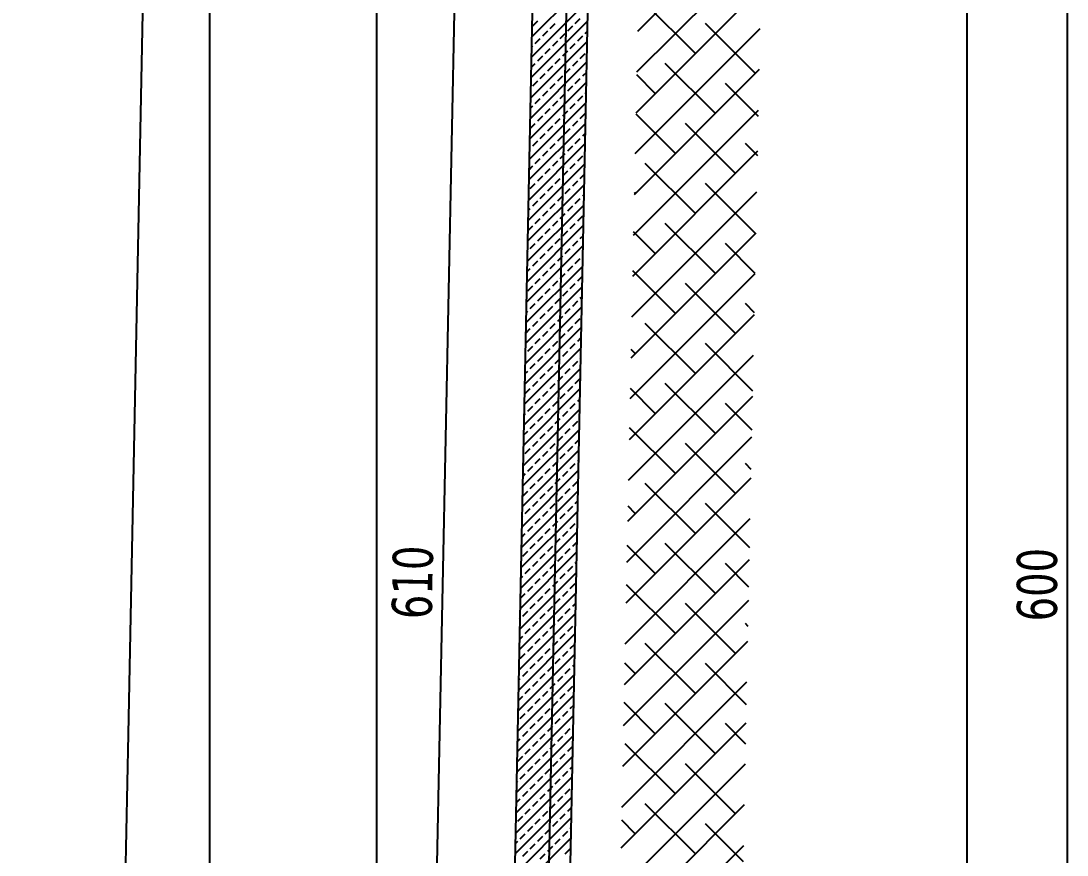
# Model space of a CAD drawing. Header units: millimetres. Extents: x 43168.9 to 43194.6, y -25545.1 to -25543.4.
# Drawn here: x 43169.8989 to 43169.9929, y -25544.3082 to -25544.2333 of the extents above; entities that cross this region are included whole.
import ezdxf

# ---------------------------------------------------------------- set-up
doc = ezdxf.new("R2010")
doc.units = ezdxf.units.MM
doc.header["$LTSCALE"] = 200
doc.linetypes.add('DASHDOT', pattern=[1, 0.5, -0.25, 0, -0.25])
doc.linetypes.add('DASHDOT2', pattern=[0.5, 0.25, -0.125, 0, -0.125])
for name, color, linetype in [('aks_sgh', 5, 'DASHDOT2'), ('kolon-b.a_sgh', 6, 'Continuous'), ('olcuaks_sgh', 41, 'Continuous'), ('olcuic_sgh', 183, 'Continuous'), ('tarama-betonarme_sgh', 223, 'Continuous'), ('tarama-zemin_sgh', 197, 'Continuous'), ('yapi-yaklasma_sgh', 41, 'DASHDOT')]:
    doc.layers.add(name, color=color, linetype=linetype)
doc.styles.add('dim', font='VERDANA.TTF', dxfattribs={"width": 0.7})

msp = doc.modelspace()

# ---------------------------------------------------------------- linework, layer by layer
at = {"layer": 'aks_sgh'}
for p, q in [((43169.930879, -25543.740919), (43169.930879, -25544.789919)), ((43169.983879, -25543.740919), (43169.983879, -25544.789919)), ((43169.953621, -25543.95248), (43169.937003, -25544.765813))]:
    msp.add_line(p, q, dxfattribs=at)
at = {"layer": 'kolon-b.a_sgh'}
for p, q in [((43169.947464, -25544.350021), (43169.95015, -25544.218021)), ((43169.945049, -25544.222918), (43169.942567, -25544.34492))]:
    msp.add_line(p, q, dxfattribs=at)
at = {"layer": 'olcuaks_sgh'}
msp.add_line((43169.99288, -25544.223669), (43169.99288, -25544.344169), dxfattribs=at)
at = {"layer": 'olcuic_sgh'}
for p, q in [((43169.91588, -25544.109669), (43169.91588, -25544.763132)), ((43169.938042, -25544.222526), (43169.93555, -25544.345))]:
    msp.add_line(p, q, dxfattribs=at)
at = {"layer": 'tarama-betonarme_sgh'}
for p, q in [((43169.944808, -25544.234764), (43169.949913, -25544.229659)), ((43169.944771, -25544.236597), (43169.949876, -25544.231492)), ((43169.944734, -25544.23843), (43169.949839, -25544.233326)), ((43169.944906, -25544.233768), (43169.945355, -25544.233319)), ((43169.948723, -25544.233543), (43169.949172, -25544.233094)), ((43169.945804, -25544.234666), (43169.946253, -25544.234217)), ((43169.946478, -25544.233992), (43169.946927, -25544.233543)), ((43169.947376, -25544.23489), (43169.947825, -25544.234441)), ((43169.948049, -25544.234217), (43169.948498, -25544.233768)), ((43169.949621, -25544.234441), (43169.94982, -25544.234242)), ((43169.944696, -25544.240264), (43169.949801, -25544.235159)), ((43169.945131, -25544.235339), (43169.94558, -25544.23489)), ((43169.946702, -25544.235564), (43169.947151, -25544.235115)), ((43169.948274, -25544.235788), (43169.948723, -25544.235339)), ((43169.948947, -25544.235115), (43169.949396, -25544.234666)), ((43169.94479, -25544.23568), (43169.944906, -25544.235564)), ((43169.946029, -25544.236237), (43169.946478, -25544.235788)), ((43169.9476, -25544.236462), (43169.948049, -25544.236013)), ((43169.949172, -25544.236686), (43169.949621, -25544.236237)), ((43169.944659, -25544.242097), (43169.949764, -25544.236992)), ((43169.944752, -25544.237514), (43169.945131, -25544.237135)), ((43169.945355, -25544.236911), (43169.945804, -25544.236462)), ((43169.946927, -25544.237135), (43169.947376, -25544.236686)), ((43169.948498, -25544.23736), (43169.948947, -25544.236911)), ((43169.94558, -25544.238482), (43169.946029, -25544.238033)), ((43169.946253, -25544.237809), (43169.946702, -25544.23736)), ((43169.947825, -25544.238033), (43169.948274, -25544.237584)), ((43169.949396, -25544.238258), (43169.949745, -25544.237909)), ((43169.944622, -25544.243931), (43169.949727, -25544.238826)), ((43169.944906, -25544.239156), (43169.945355, -25544.238707)), ((43169.946478, -25544.23938), (43169.946927, -25544.238931)), ((43169.947151, -25544.238707), (43169.9476, -25544.238258)), ((43169.948723, -25544.238931), (43169.949172, -25544.238482)), ((43169.945804, -25544.240054), (43169.946253, -25544.239605)), ((43169.947376, -25544.240278), (43169.947825, -25544.239829)), ((43169.948049, -25544.239605), (43169.948498, -25544.239156)), ((43169.948947, -25544.240503), (43169.949396, -25544.240054)), ((43169.949621, -25544.239829), (43169.949708, -25544.239742)), ((43169.944585, -25544.245764), (43169.949689, -25544.240659)), ((43169.944678, -25544.24118), (43169.944906, -25544.240952)), ((43169.945131, -25544.240727), (43169.94558, -25544.240278)), ((43169.946702, -25544.240952), (43169.947151, -25544.240503)), ((43169.948274, -25544.241176), (43169.948723, -25544.240727)), ((43169.945355, -25544.242299), (43169.945804, -25544.24185)), ((43169.946029, -25544.241626), (43169.946478, -25544.241176)), ((43169.9476, -25544.24185), (43169.948049, -25544.241401)), ((43169.949172, -25544.242075), (43169.949621, -25544.241626)), ((43169.944547, -25544.247597), (43169.949652, -25544.242492)), ((43169.944682, -25544.242973), (43169.945131, -25544.242524)), ((43169.946253, -25544.243197), (43169.946702, -25544.242748)), ((43169.946927, -25544.242524), (43169.947376, -25544.242075)), ((43169.948498, -25544.242748), (43169.948947, -25544.242299)), ((43169.94558, -25544.243871), (43169.946029, -25544.243422)), ((43169.947151, -25544.244095), (43169.9476, -25544.243646)), ((43169.947825, -25544.243422), (43169.948274, -25544.242973)), ((43169.949396, -25544.243646), (43169.949634, -25544.243409)), ((43169.94451, -25544.249431), (43169.949615, -25544.244326)), ((43169.944603, -25544.244847), (43169.944682, -25544.244769)), ((43169.944906, -25544.244544), (43169.945355, -25544.244095)), ((43169.946478, -25544.244769), (43169.946927, -25544.24432)), ((43169.948049, -25544.244993), (43169.948498, -25544.244544)), ((43169.948723, -25544.24432), (43169.949172, -25544.243871)), ((43169.945131, -25544.246116), (43169.94558, -25544.245667)), ((43169.945804, -25544.245442), (43169.946253, -25544.244993)), ((43169.947376, -25544.245667), (43169.947825, -25544.245218)), ((43169.948947, -25544.245891), (43169.949396, -25544.245442)), ((43169.944473, -25544.251264), (43169.949578, -25544.246159)), ((43169.944566, -25544.246681), (43169.944906, -25544.24634)), ((43169.946029, -25544.247014), (43169.946478, -25544.246565)), ((43169.946702, -25544.24634), (43169.947151, -25544.245891)), ((43169.948274, -25544.246565), (43169.948723, -25544.246116)), ((43169.945355, -25544.247687), (43169.945804, -25544.247238)), ((43169.946927, -25544.247912), (43169.947376, -25544.247463)), ((43169.9476, -25544.247238), (43169.948049, -25544.246789)), ((43169.949172, -25544.247463), (43169.949559, -25544.247076)), ((43169.944435, -25544.253097), (43169.94954, -25544.247992)), ((43169.944682, -25544.248361), (43169.945131, -25544.247912)), ((43169.946253, -25544.248585), (43169.946702, -25544.248136)), ((43169.947825, -25544.24881), (43169.948274, -25544.248361)), ((43169.948498, -25544.248136), (43169.948947, -25544.247687)), ((43169.944906, -25544.249932), (43169.945355, -25544.249483)), ((43169.94558, -25544.249259), (43169.946029, -25544.24881)), ((43169.947151, -25544.249483), (43169.9476, -25544.249034)), ((43169.948723, -25544.249708), (43169.949172, -25544.249259)), ((43169.949396, -25544.249034), (43169.949522, -25544.248909)), ((43169.944398, -25544.254931), (43169.949503, -25544.249826)), ((43169.944491, -25544.250347), (43169.944682, -25544.250157)), ((43169.945804, -25544.25083), (43169.946253, -25544.250381)), ((43169.946478, -25544.250157), (43169.946927, -25544.249708)), ((43169.948049, -25544.250381), (43169.948498, -25544.249932)), ((43169.945131, -25544.251504), (43169.94558, -25544.251055)), ((43169.946702, -25544.251728), (43169.947151, -25544.251279)), ((43169.947376, -25544.251055), (43169.947825, -25544.250606)), ((43169.948947, -25544.251279), (43169.949396, -25544.25083)), ((43169.944361, -25544.256764), (43169.949466, -25544.251659)), ((43169.944457, -25544.252177), (43169.944906, -25544.251728)), ((43169.946029, -25544.252402), (43169.946478, -25544.251953)), ((43169.9476, -25544.252626), (43169.948049, -25544.252177)), ((43169.948274, -25544.251953), (43169.948723, -25544.251504)), ((43169.945355, -25544.253075), (43169.945804, -25544.252626)), ((43169.946927, -25544.2533), (43169.947376, -25544.252851)), ((43169.948498, -25544.253524), (43169.948947, -25544.253075)), ((43169.949172, -25544.252851), (43169.949447, -25544.252576)), ((43169.944323, -25544.258597), (43169.949428, -25544.253492)), ((43169.944417, -25544.254014), (43169.944457, -25544.253973)), ((43169.944682, -25544.253749), (43169.945131, -25544.2533)), ((43169.946253, -25544.253973), (43169.946702, -25544.253524)), ((43169.947825, -25544.254198), (43169.948274, -25544.253749)), ((43169.944906, -25544.25532), (43169.945355, -25544.254871)), ((43169.94558, -25544.254647), (43169.946029, -25544.254198)), ((43169.946478, -25544.255545), (43169.946927, -25544.255096)), ((43169.947151, -25544.254871), (43169.9476, -25544.254422)), ((43169.948723, -25544.255096), (43169.949172, -25544.254647)), ((43169.949396, -25544.254422), (43169.94941, -25544.254409)), ((43169.944286, -25544.260431), (43169.949391, -25544.255326)), ((43169.944379, -25544.255847), (43169.944682, -25544.255545)), ((43169.945804, -25544.256218), (43169.946253, -25544.255769)), ((43169.947376, -25544.256443), (43169.947825, -25544.255994)), ((43169.948049, -25544.255769), (43169.948498, -25544.25532)), ((43169.945131, -25544.256892), (43169.94558, -25544.256443)), ((43169.946702, -25544.257116), (43169.947151, -25544.256667)), ((43169.948274, -25544.257341), (43169.948723, -25544.256892)), ((43169.948947, -25544.256667), (43169.949372, -25544.256243)), ((43169.944249, -25544.262264), (43169.949354, -25544.257159)), ((43169.944457, -25544.257565), (43169.944906, -25544.257116)), ((43169.946029, -25544.25779), (43169.946478, -25544.257341)), ((43169.9476, -25544.258014), (43169.948049, -25544.257565)), ((43169.944682, -25544.259137), (43169.945131, -25544.258688)), ((43169.945355, -25544.258463), (43169.945804, -25544.258014)), ((43169.946927, -25544.258688), (43169.947376, -25544.258239)), ((43169.948498, -25544.258913), (43169.948947, -25544.258463)), ((43169.949172, -25544.258239), (43169.949335, -25544.258076)), ((43169.944212, -25544.264097), (43169.949316, -25544.258993)), ((43169.944305, -25544.259514), (43169.944457, -25544.259362)), ((43169.94558, -25544.260035), (43169.946029, -25544.259586)), ((43169.946253, -25544.259362), (43169.946702, -25544.258913)), ((43169.947151, -25544.26026), (43169.9476, -25544.259811)), ((43169.947825, -25544.259586), (43169.948274, -25544.259137)), ((43169.944906, -25544.260709), (43169.945355, -25544.26026)), ((43169.946478, -25544.260933), (43169.946927, -25544.260484)), ((43169.948049, -25544.261158), (43169.948498, -25544.260709)), ((43169.948723, -25544.260484), (43169.949172, -25544.260035)), ((43169.944174, -25544.265931), (43169.949279, -25544.260826)), ((43169.944267, -25544.261347), (43169.944682, -25544.260933)), ((43169.945804, -25544.261607), (43169.946253, -25544.261158)), ((43169.947376, -25544.261831), (43169.947825, -25544.261382)), ((43169.944457, -25544.262954), (43169.944906, -25544.262505)), ((43169.945131, -25544.26228), (43169.94558, -25544.261831)), ((43169.946702, -25544.262505), (43169.947151, -25544.262056)), ((43169.948274, -25544.262729), (43169.948723, -25544.26228)), ((43169.948947, -25544.262056), (43169.94926, -25544.261743)), ((43169.944137, -25544.267764), (43169.949242, -25544.262659)), ((43169.94423, -25544.263181), (43169.944233, -25544.263178)), ((43169.945355, -25544.263852), (43169.945804, -25544.263403)), ((43169.946029, -25544.263178), (43169.946478, -25544.262729)), ((43169.9476, -25544.263403), (43169.948049, -25544.262954)), ((43169.9441, -25544.269598), (43169.949204, -25544.264493)), ((43169.944682, -25544.264525), (43169.945131, -25544.264076)), ((43169.946253, -25544.26475), (43169.946702, -25544.264301)), ((43169.946927, -25544.264076), (43169.947376, -25544.263627)), ((43169.948498, -25544.264301), (43169.948947, -25544.263852)), ((43169.949172, -25544.263627), (43169.949223, -25544.263576)), ((43169.944193, -25544.265014), (43169.944457, -25544.26475)), ((43169.94558, -25544.265423), (43169.946029, -25544.264974)), ((43169.947151, -25544.265648), (43169.9476, -25544.265199)), ((43169.947825, -25544.264974), (43169.948274, -25544.264525)), ((43169.948723, -25544.265872), (43169.949172, -25544.265423)), ((43169.944062, -25544.271431), (43169.949167, -25544.266326)), ((43169.944233, -25544.26677), (43169.944682, -25544.266321)), ((43169.944906, -25544.266097), (43169.945355, -25544.265648)), ((43169.946478, -25544.266321), (43169.946927, -25544.265872)), ((43169.948049, -25544.266546), (43169.948498, -25544.266097)), ((43169.945131, -25544.267668), (43169.94558, -25544.267219)), ((43169.945804, -25544.266995), (43169.946253, -25544.266546)), ((43169.947376, -25544.267219), (43169.947825, -25544.26677)), ((43169.948947, -25544.267444), (43169.949149, -25544.267243)), ((43169.944025, -25544.273264), (43169.94913, -25544.268159)), ((43169.944457, -25544.268342), (43169.944906, -25544.267893)), ((43169.946029, -25544.268566), (43169.946478, -25544.268117)), ((43169.946702, -25544.267893), (43169.947151, -25544.267444)), ((43169.948274, -25544.268117), (43169.948723, -25544.267668)), ((43169.944118, -25544.268681), (43169.944233, -25544.268566)), ((43169.945355, -25544.26924), (43169.945804, -25544.268791)), ((43169.946927, -25544.269464), (43169.947376, -25544.269015)), ((43169.9476, -25544.268791), (43169.948049, -25544.268342)), ((43169.943988, -25544.275098), (43169.949093, -25544.269993)), ((43169.944081, -25544.270514), (43169.944457, -25544.270138)), ((43169.944682, -25544.269913), (43169.945131, -25544.269464)), ((43169.946253, -25544.270138), (43169.946702, -25544.269689)), ((43169.947825, -25544.270362), (43169.948274, -25544.269913)), ((43169.948498, -25544.269689), (43169.948947, -25544.26924)), ((43169.944906, -25544.271485), (43169.945355, -25544.271036)), ((43169.94558, -25544.270811), (43169.946029, -25544.270362)), ((43169.947151, -25544.271036), (43169.9476, -25544.270587)), ((43169.948723, -25544.27126), (43169.949074, -25544.270909)), ((43169.94395, -25544.276931), (43169.949055, -25544.271826)), ((43169.944233, -25544.272158), (43169.944682, -25544.271709)), ((43169.945804, -25544.272383), (43169.946253, -25544.271934)), ((43169.946478, -25544.271709), (43169.946927, -25544.27126)), ((43169.948049, -25544.271934), (43169.948498, -25544.271485)), ((43169.945131, -25544.273056), (43169.94558, -25544.272607)), ((43169.946702, -25544.273281), (43169.947151, -25544.272832)), ((43169.947376, -25544.272607), (43169.947825, -25544.272158)), ((43169.948947, -25544.272832), (43169.949037, -25544.272743)), ((43169.943913, -25544.278764), (43169.949018, -25544.273659)), ((43169.944457, -25544.27373), (43169.944906, -25544.273281)), ((43169.946029, -25544.273954), (43169.946478, -25544.273505)), ((43169.9476, -25544.274179), (43169.948049, -25544.27373)), ((43169.948274, -25544.273505), (43169.948723, -25544.273056)), ((43169.944006, -25544.274181), (43169.944233, -25544.273954)), ((43169.945355, -25544.274628), (43169.945804, -25544.274179)), ((43169.946927, -25544.274852), (43169.947376, -25544.274403)), ((43169.948498, -25544.275077), (43169.948947, -25544.274628)), ((43169.943876, -25544.280598), (43169.948981, -25544.275493)), ((43169.944008, -25544.275975), (43169.944457, -25544.275526)), ((43169.944682, -25544.275301), (43169.945131, -25544.274852)), ((43169.94558, -25544.276199), (43169.946029, -25544.27575)), ((43169.946253, -25544.275526), (43169.946702, -25544.275077)), ((43169.947825, -25544.27575), (43169.948274, -25544.275301)), ((43169.944906, -25544.276873), (43169.945355, -25544.276424)), ((43169.946478, -25544.277098), (43169.946927, -25544.276649)), ((43169.947151, -25544.276424), (43169.9476, -25544.275975)), ((43169.948723, -25544.276649), (43169.948962, -25544.276409)), ((43169.943838, -25544.282431), (43169.948943, -25544.277326)), ((43169.944233, -25544.277547), (43169.944682, -25544.277098)), ((43169.945804, -25544.277771), (43169.946253, -25544.277322)), ((43169.947376, -25544.277996), (43169.947825, -25544.277547)), ((43169.948049, -25544.277322), (43169.948498, -25544.276873)), ((43169.943932, -25544.277848), (43169.944008, -25544.277771)), ((43169.945131, -25544.278445), (43169.94558, -25544.277996)), ((43169.946702, -25544.278669), (43169.947151, -25544.27822)), ((43169.948274, -25544.278894), (43169.948723, -25544.278445)), ((43169.943801, -25544.284264), (43169.948906, -25544.279159)), ((43169.943894, -25544.279681), (43169.944233, -25544.279343)), ((43169.944457, -25544.279118), (43169.944906, -25544.278669)), ((43169.946029, -25544.279343), (43169.946478, -25544.278894)), ((43169.9476, -25544.279567), (43169.948049, -25544.279118)), ((43169.944682, -25544.28069), (43169.945131, -25544.280241)), ((43169.945355, -25544.280016), (43169.945804, -25544.279567)), ((43169.946253, -25544.280914), (43169.946702, -25544.280465)), ((43169.946927, -25544.280241), (43169.947376, -25544.279792)), ((43169.948498, -25544.280465), (43169.948887, -25544.280076)), ((43169.943764, -25544.286098), (43169.948869, -25544.280993)), ((43169.944008, -25544.281363), (43169.944457, -25544.280914)), ((43169.94558, -25544.281588), (43169.946029, -25544.281139)), ((43169.947151, -25544.281812), (43169.9476, -25544.281363)), ((43169.947825, -25544.281139), (43169.948274, -25544.28069)), ((43169.944906, -25544.282261), (43169.945355, -25544.281812)), ((43169.946478, -25544.282486), (43169.946927, -25544.282037)), ((43169.948049, -25544.28271), (43169.948498, -25544.282261)), ((43169.948723, -25544.282037), (43169.94885, -25544.28191)), ((43169.943727, -25544.287931), (43169.948831, -25544.282826)), ((43169.94382, -25544.283348), (43169.944008, -25544.283159)), ((43169.944233, -25544.282935), (43169.944682, -25544.282486)), ((43169.945804, -25544.283159), (43169.946253, -25544.28271)), ((43169.947376, -25544.283384), (43169.947825, -25544.282935)), ((43169.944457, -25544.284506), (43169.944906, -25544.284057)), ((43169.945131, -25544.283833), (43169.94558, -25544.283384)), ((43169.946702, -25544.284057), (43169.947151, -25544.283608)), ((43169.948274, -25544.284282), (43169.948723, -25544.283833)), ((43169.943689, -25544.289764), (43169.948794, -25544.28466)), ((43169.943784, -25544.28518), (43169.944233, -25544.284731)), ((43169.945355, -25544.285404), (43169.945804, -25544.284955)), ((43169.946029, -25544.284731), (43169.946478, -25544.284282)), ((43169.946927, -25544.285629), (43169.947376, -25544.28518)), ((43169.9476, -25544.284955), (43169.948049, -25544.284506)), ((43169.944682, -25544.286078), (43169.945131, -25544.285629)), ((43169.946253, -25544.286302), (43169.946702, -25544.285853)), ((43169.947825, -25544.286527), (43169.948274, -25544.286078)), ((43169.948498, -25544.285853), (43169.948775, -25544.285576)), ((43169.943652, -25544.291598), (43169.948757, -25544.286493)), ((43169.943745, -25544.287014), (43169.943784, -25544.286976)), ((43169.944008, -25544.286751), (43169.944457, -25544.286302)), ((43169.94558, -25544.286976), (43169.946029, -25544.286527)), ((43169.947151, -25544.2872), (43169.9476, -25544.286751)), ((43169.944233, -25544.288323), (43169.944682, -25544.287874)), ((43169.944906, -25544.287649), (43169.945355, -25544.2872)), ((43169.946478, -25544.287874), (43169.946927, -25544.287425)), ((43169.948049, -25544.288098), (43169.948498, -25544.287649)), ((43169.948723, -25544.287425), (43169.948738, -25544.28741)), ((43169.943615, -25544.293431), (43169.94872, -25544.288326)), ((43169.943708, -25544.288848), (43169.944008, -25544.288547)), ((43169.945131, -25544.289221), (43169.94558, -25544.288772)), ((43169.945804, -25544.288547), (43169.946253, -25544.288098)), ((43169.947376, -25544.288772), (43169.947825, -25544.288323)), ((43169.944457, -25544.289894), (43169.944906, -25544.289445)), ((43169.946029, -25544.290119), (43169.946478, -25544.28967)), ((43169.946702, -25544.289445), (43169.947151, -25544.288996)), ((43169.948274, -25544.28967), (43169.948701, -25544.289243)), ((43169.943577, -25544.295265), (43169.948682, -25544.29016)), ((43169.943784, -25544.290568), (43169.944233, -25544.290119)), ((43169.945355, -25544.290792), (43169.945804, -25544.290343)), ((43169.946927, -25544.291017), (43169.947376, -25544.290568)), ((43169.9476, -25544.290343), (43169.948049, -25544.289894)), ((43169.944008, -25544.292139), (43169.944457, -25544.29169)), ((43169.944682, -25544.291466), (43169.945131, -25544.291017)), ((43169.946253, -25544.29169), (43169.946702, -25544.291241)), ((43169.947825, -25544.291915), (43169.948274, -25544.291466)), ((43169.948498, -25544.291241), (43169.948664, -25544.291076)), ((43169.94354, -25544.297098), (43169.948645, -25544.291993)), ((43169.943633, -25544.292515), (43169.943784, -25544.292364)), ((43169.944906, -25544.293037), (43169.945355, -25544.292588)), ((43169.94558, -25544.292364), (43169.946029, -25544.291915)), ((43169.947151, -25544.292588), (43169.9476, -25544.292139)), ((43169.944233, -25544.293711), (43169.944682, -25544.293262)), ((43169.945804, -25544.293935), (43169.946253, -25544.293486)), ((43169.946478, -25544.293262), (43169.946927, -25544.292813)), ((43169.948049, -25544.293486), (43169.948498, -25544.293037)), ((43169.943503, -25544.298931), (43169.948608, -25544.293826)), ((43169.943596, -25544.294348), (43169.944008, -25544.293935)), ((43169.945131, -25544.294609), (43169.94558, -25544.29416)), ((43169.946702, -25544.294834), (43169.947151, -25544.294385)), ((43169.947376, -25544.29416), (43169.947825, -25544.293711)), ((43169.943784, -25544.295956), (43169.944233, -25544.295507)), ((43169.944457, -25544.295283), (43169.944906, -25544.294834)), ((43169.946029, -25544.295507), (43169.946478, -25544.295058)), ((43169.9476, -25544.295732), (43169.948049, -25544.295283)), ((43169.948274, -25544.295058), (43169.948589, -25544.294743)), ((43169.943465, -25544.300765), (43169.94857, -25544.29566)), ((43169.943559, -25544.296181), (43169.943559, -25544.296181)), ((43169.944682, -25544.296854), (43169.945131, -25544.296405)), ((43169.945355, -25544.296181), (43169.945804, -25544.295732)), ((43169.946927, -25544.296405), (43169.947376, -25544.295956)), ((43169.944008, -25544.297528), (43169.944457, -25544.297079)), ((43169.94558, -25544.297752), (43169.946029, -25544.297303)), ((43169.946253, -25544.297079), (43169.946702, -25544.29663)), ((43169.947825, -25544.297303), (43169.948274, -25544.296854)), ((43169.948498, -25544.29663), (43169.948552, -25544.296576)), ((43169.943428, -25544.302598), (43169.948533, -25544.297493)), ((43169.943521, -25544.298015), (43169.943784, -25544.297752)), ((43169.944906, -25544.298426), (43169.945355, -25544.297977)), ((43169.946478, -25544.29865), (43169.946927, -25544.298201)), ((43169.947151, -25544.297977), (43169.9476, -25544.297528)), ((43169.944233, -25544.299099), (43169.944682, -25544.29865)), ((43169.945804, -25544.299324), (43169.946253, -25544.298875)), ((43169.947376, -25544.299548), (43169.947825, -25544.299099)), ((43169.948049, -25544.298875), (43169.948498, -25544.298426)), ((43169.943391, -25544.304431), (43169.948496, -25544.299326)), ((43169.943559, -25544.299773), (43169.944008, -25544.299324)), ((43169.945131, -25544.299997), (43169.94558, -25544.299548)), ((43169.946702, -25544.300222), (43169.947151, -25544.299773)), ((43169.943784, -25544.301344), (43169.944233, -25544.300895)), ((43169.944457, -25544.300671), (43169.944906, -25544.300222)), ((43169.945355, -25544.301569), (43169.945804, -25544.30112)), ((43169.946029, -25544.300895), (43169.946478, -25544.300446)), ((43169.9476, -25544.30112), (43169.948049, -25544.300671)), ((43169.948274, -25544.300446), (43169.948477, -25544.300243)), ((43169.943353, -25544.306265), (43169.948458, -25544.30116)), ((43169.943447, -25544.301681), (43169.943559, -25544.301569)), ((43169.944682, -25544.302242), (43169.945131, -25544.301793)), ((43169.946253, -25544.302467), (43169.946702, -25544.302018)), ((43169.946927, -25544.301793), (43169.947376, -25544.301344)), ((43169.943316, -25544.308098), (43169.948421, -25544.302993)), ((43169.944008, -25544.302916), (43169.944457, -25544.302467)), ((43169.94558, -25544.30314), (43169.946029, -25544.302691)), ((43169.947151, -25544.303365), (43169.9476, -25544.302916)), ((43169.947825, -25544.302691), (43169.948274, -25544.302242)), ((43169.943409, -25544.303515), (43169.943784, -25544.30314)), ((43169.944906, -25544.303814), (43169.945355, -25544.303365)), ((43169.946478, -25544.304038), (43169.946927, -25544.303589)), ((43169.948049, -25544.304263), (43169.948402, -25544.30391)), ((43169.943279, -25544.309931), (43169.948384, -25544.304826)), ((43169.943559, -25544.305161), (43169.944008, -25544.304712)), ((43169.944233, -25544.304487), (43169.944682, -25544.304038)), ((43169.945804, -25544.304712), (43169.946253, -25544.304263)), ((43169.947376, -25544.304936), (43169.947825, -25544.304487)), ((43169.944457, -25544.306059), (43169.944906, -25544.30561)), ((43169.945131, -25544.305385), (43169.94558, -25544.304936)), ((43169.946029, -25544.306283), (43169.946478, -25544.305834)), ((43169.946702, -25544.30561), (43169.947151, -25544.305161)), ((43169.948274, -25544.305834), (43169.948365, -25544.305743)), ((43169.943242, -25544.311765), (43169.948346, -25544.30666)), ((43169.943784, -25544.306732), (43169.944233, -25544.306283)), ((43169.945355, -25544.306957), (43169.945804, -25544.306508)), ((43169.946927, -25544.307181), (43169.947376, -25544.306732)), ((43169.9476, -25544.306508), (43169.948049, -25544.306059)), ((43169.943335, -25544.307181), (43169.943559, -25544.306957)), ((43169.944682, -25544.30763), (43169.945131, -25544.307181)), ((43169.946253, -25544.307855), (43169.946702, -25544.307406)), ((43169.947825, -25544.308079), (43169.948274, -25544.30763)), ((43169.944008, -25544.308304), (43169.944457, -25544.307855)), ((43169.94558, -25544.308528), (43169.946029, -25544.308079))]:
    msp.add_line(p, q, dxfattribs=at)
at = {"layer": 'tarama-zemin_sgh'}
for p, q in [((43169.954326, -25544.234227), (43169.965556, -25544.222996)), ((43169.954251, -25544.237894), (43169.965482, -25544.226663)), ((43169.954176, -25544.24156), (43169.965407, -25544.23033)), ((43169.959499, -25544.236237), (43169.955009, -25544.231747)), ((43169.954102, -25544.245227), (43169.965332, -25544.233996)), ((43169.964887, -25544.238033), (43169.960397, -25544.233543)), ((43169.961295, -25544.241626), (43169.956805, -25544.237135)), ((43169.954027, -25544.248894), (43169.965258, -25544.237663)), ((43169.955907, -25544.239829), (43169.954245, -25544.238168)), ((43169.965171, -25544.241909), (43169.962193, -25544.238931)), ((43169.953952, -25544.25256), (43169.965183, -25544.24133)), ((43169.957703, -25544.245218), (43169.954174, -25544.241688)), ((43169.963091, -25544.247014), (43169.958601, -25544.242524)), ((43169.9651, -25544.24543), (43169.963989, -25544.24432)), ((43169.953878, -25544.256227), (43169.965108, -25544.244997)), ((43169.959499, -25544.250606), (43169.955009, -25544.246116)), ((43169.964887, -25544.252402), (43169.960397, -25544.247912)), ((43169.953803, -25544.259894), (43169.965034, -25544.248663)), ((43169.954111, -25544.24881), (43169.95403, -25544.248729)), ((43169.955907, -25544.254198), (43169.953959, -25544.25225)), ((43169.961295, -25544.255994), (43169.956805, -25544.251504)), ((43169.953729, -25544.263561), (43169.964959, -25544.25233)), ((43169.964885, -25544.255991), (43169.962193, -25544.2533)), ((43169.953654, -25544.267227), (43169.964885, -25544.255997)), ((43169.957703, -25544.259586), (43169.953887, -25544.25577)), ((43169.963091, -25544.261382), (43169.958601, -25544.256892)), ((43169.964813, -25544.259512), (43169.963989, -25544.258688)), ((43169.953579, -25544.270894), (43169.96481, -25544.259663)), ((43169.959499, -25544.264974), (43169.955009, -25544.260484)), ((43169.96467, -25544.266553), (43169.960397, -25544.26228)), ((43169.953505, -25544.274561), (43169.964735, -25544.26333)), ((43169.954111, -25544.263178), (43169.953744, -25544.262811)), ((43169.955907, -25544.268566), (43169.953672, -25544.266331)), ((43169.961295, -25544.270362), (43169.956805, -25544.265872)), ((43169.95343, -25544.278227), (43169.964661, -25544.266997)), ((43169.964598, -25544.270073), (43169.962193, -25544.267668)), ((43169.957703, -25544.273954), (43169.953601, -25544.269852)), ((43169.953356, -25544.281894), (43169.964586, -25544.270664)), ((43169.963091, -25544.27575), (43169.958601, -25544.27126)), ((43169.964527, -25544.273594), (43169.963989, -25544.273056)), ((43169.953281, -25544.285561), (43169.964512, -25544.27433)), ((43169.959499, -25544.279343), (43169.955009, -25544.274852)), ((43169.964383, -25544.280635), (43169.960397, -25544.276649)), ((43169.954111, -25544.277547), (43169.953457, -25544.276893)), ((43169.953206, -25544.289228), (43169.964437, -25544.277997)), ((43169.955907, -25544.282935), (43169.953386, -25544.280413)), ((43169.961295, -25544.284731), (43169.956805, -25544.280241)), ((43169.953132, -25544.292894), (43169.964362, -25544.281664)), ((43169.964312, -25544.284155), (43169.962193, -25544.282037)), ((43169.957703, -25544.288323), (43169.953314, -25544.283934)), ((43169.953057, -25544.296561), (43169.964288, -25544.28533)), ((43169.963091, -25544.290119), (43169.958601, -25544.285629)), ((43169.96424, -25544.287675), (43169.963989, -25544.287425)), ((43169.952983, -25544.300228), (43169.964213, -25544.288997)), ((43169.959499, -25544.293711), (43169.955009, -25544.289221)), ((43169.954111, -25544.291915), (43169.953171, -25544.290975)), ((43169.964097, -25544.294716), (43169.960397, -25544.291017)), ((43169.952908, -25544.303894), (43169.964138, -25544.292664)), ((43169.955907, -25544.297303), (43169.953099, -25544.294495)), ((43169.961295, -25544.299099), (43169.956805, -25544.294609)), ((43169.952833, -25544.307561), (43169.964064, -25544.296331)), ((43169.964025, -25544.298237), (43169.962193, -25544.296405)), ((43169.957703, -25544.302691), (43169.953213, -25544.298201)), ((43169.952759, -25544.311228), (43169.963989, -25544.299997)), ((43169.963091, -25544.304487), (43169.958601, -25544.299997)), ((43169.952684, -25544.314895), (43169.963915, -25544.303664)), ((43169.959499, -25544.308079), (43169.955009, -25544.303589)), ((43169.954111, -25544.306283), (43169.952884, -25544.305057)), ((43169.96381, -25544.308798), (43169.960397, -25544.305385)), ((43169.952609, -25544.318561), (43169.96384, -25544.307331))]:
    msp.add_line(p, q, dxfattribs=at)
at = {"layer": 'yapi-yaklasma_sgh'}
for p, q in [((43169.91256, -25544.098423), (43169.90857, -25544.297334)), ((43169.90857, -25544.297334), (43169.89894, -25544.768665))]:
    msp.add_line(p, q, dxfattribs=at)

# ---------------------------------------------------------------- texts
at = {"layer": 'olcuaks_sgh', "color": 2, "style": 'dim', "width": 0.7}
msp.add_text('600', height=0.0036, rotation=90, dxfattribs=at).set_placement((43169.991968, -25544.287226))
at = {"layer": 'olcuic_sgh', "color": 2, "style": 'dim', "width": 0.7}
msp.add_text('610', height=0.0036, rotation=88.83427, dxfattribs=at).set_placement((43169.935818, -25544.287051))

doc.saveas('drawing.dxf')
